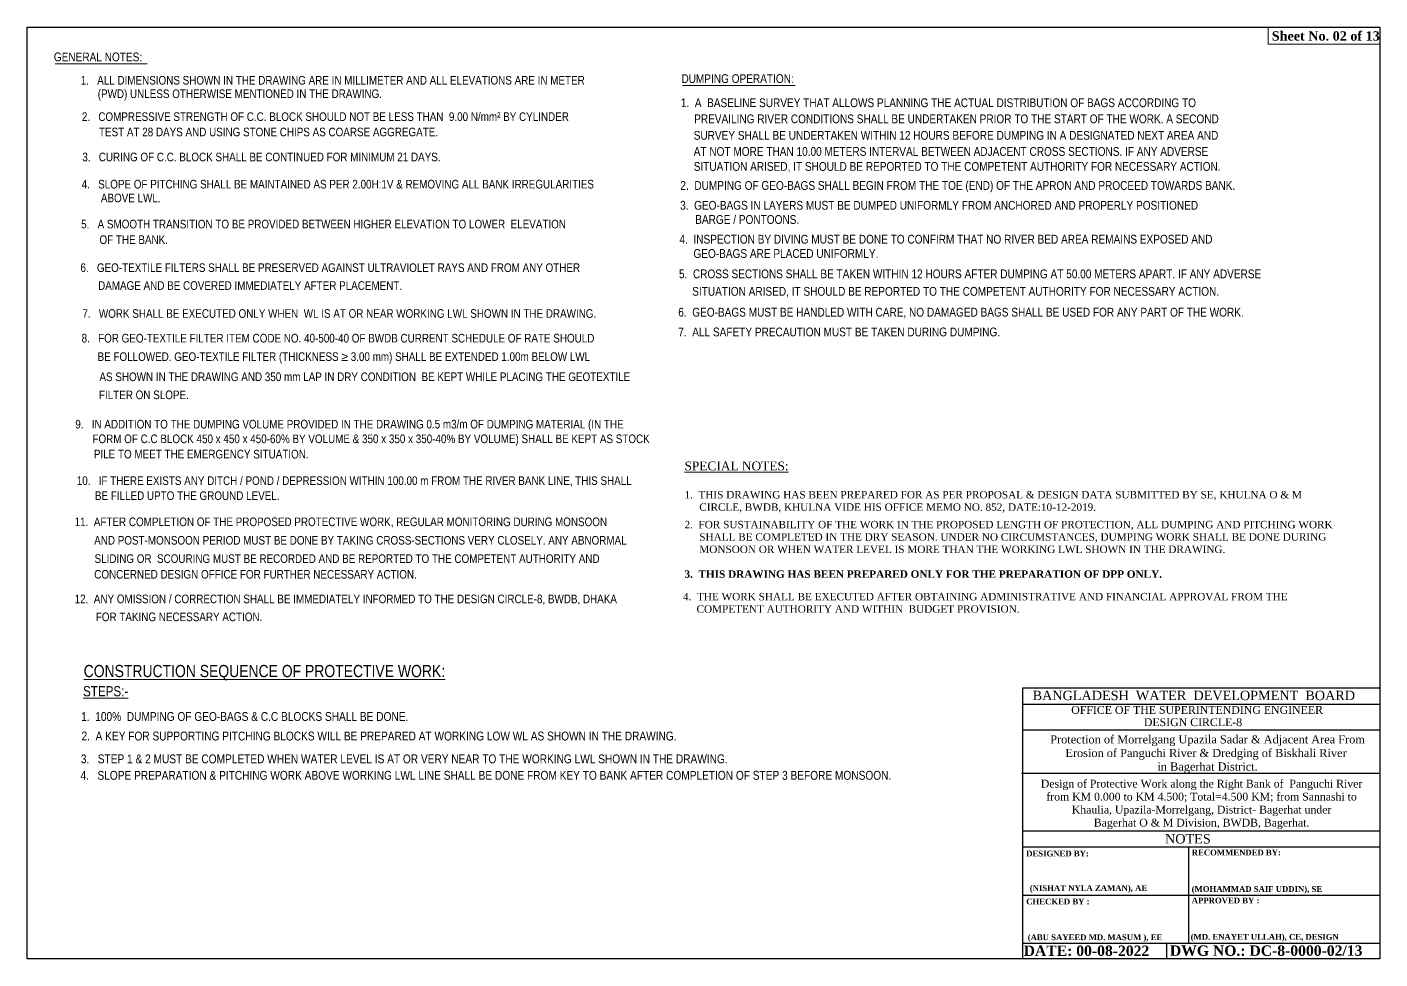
# Model space of a CAD drawing. Header units: metres. Extents: x -1354 to 3686, y -9962 to -7697.
# Drawn here: x -329.3 to -216.6, y -9265.6 to -9187.9 of the extents above; entities that cross this region are included whole.
import ezdxf
from ezdxf.enums import TextEntityAlignment as Align

# ---------------------------------------------------------------- set-up
doc = ezdxf.new("R2010")
doc.units = ezdxf.units.M
doc.layers.add('LINE', color=7, linetype='Continuous')
doc.layers.add('Other line', color=7, linetype='Continuous', lineweight=15)
doc.styles.add('Arial-250', font='arial.ttf')
doc.styles.add('Kazi_T_H', font='timesbd.ttf')
doc.styles.get("Standard").update_dxf_attribs({"font": 'times.ttf'})
doc.styles.add('style2', font='ARIALN.TTF', dxfattribs={"height": 0.65})

msp = doc.modelspace()

# ---------------------------------------------------------------- linework, layer by layer
at = {"layer": 'LINE', "color": 0, "linetype": 'ByBlock', "lineweight": -3, "ltscale": 0.5}
for p, q in [((-246.353766, -9242.98897), (-246.353766, -9265.560569)), ((-216.55141, -9242.98897), (-246.353766, -9242.98897)), ((-216.55141, -9244.351199), (-246.353766, -9244.351199)), ((-216.55141, -9246.487313), (-246.353766, -9246.487313)), ((-216.63619, -9250.108093), (-246.438546, -9250.108093)), ((-216.55141, -9254.909922), (-246.353766, -9254.909922)), ((-216.55141, -9256.25892), (-246.353766, -9256.25892)), ((-232.480342, -9264.257398), (-232.480342, -9256.25892)), ((-246.353766, -9260.258159), (-216.55141, -9260.258159)), ((-246.353766, -9264.257398), (-216.55141, -9264.257398)), ((-234.329391, -9265.560569), (-234.329391, -9264.257398))]:
    msp.add_line(p, q, dxfattribs=at)
msp.add_lwpolyline([(-329.339701, -9187.893695), (-216.55141, -9187.893695), (-216.55141, -9265.560569), (-329.339701, -9265.560569)], close=True, dxfattribs=at)
at = {"layer": 'LINE', "color": 7, "lineweight": 13, "ltscale": 0.5}
msp.add_lwpolyline([(-216.55141, -9187.893695), (-225.870426, -9187.893695), (-225.870426, -9189.32774), (-216.55141, -9189.32774)], close=True, dxfattribs=at)
at = {"layer": 'Other line', "color": 7, "ltscale": 5}
for p, q in [((-327.009136, -9190.949533), (-319.338461, -9190.949533)), ((-274.688907, -9192.756591), (-265.303707, -9192.756591))]:
    msp.add_line(p, q, dxfattribs=at)

# ---------------------------------------------------------------- texts
at = {"layer": 'LINE', "color": 0, "linetype": 'ByBlock', "lineweight": -3, "ltscale": 0.5}
for s, height, p in [('BANGLADESH  WATER  DEVELOPMENT  BOARD', 0.78321282, (-232.067672, -9243.990217)), ('OFFICE OF THE SUPERINTENDING ENGINEER', 0.65325, (-231.792324, -9245.132567)), ('DESIGN CIRCLE-8', 0.65325, (-232.136218, -9246.154279)), ('NOTES', 0.7839, (-232.561338, -9255.937839))]:
    msp.add_text(s, height=height, dxfattribs=at).set_placement(p, align=Align.CENTER)
at = {"layer": 'LINE', "color": 0, "linetype": 'ByBlock', "lineweight": -3, "ltscale": 0.5, "style": 'Kazi_T_H'}
for s, height, p in [('DESIGNED BY:', 0.4799087, (-246.039188, -9257.016535)), ('RECOMMENDED BY:', 0.4799087, (-232.240387, -9256.930792)), ('(NISHAT NYLA ZAMAN), AE', 0.4799087, (-245.745926, -9259.896355)), ('(MOHAMMAD SAIF UDDIN), SE ', 0.4799087, (-232.244689, -9259.972491)), ('CHECKED BY :', 0.4799087, (-246.039188, -9261.015775)), ('APPROVED BY :', 0.4799087, (-232.240387, -9260.930031)), ('(ABU SAYEED MD. MASUM ), EE', 0.4799087, (-245.912484, -9263.995758)), ('DWG NO.: DC-8-0000-02/13', 0.86383566, (-234.06215, -9265.300148)), ('DATE: 00-08-2022', 0.86383566, (-246.254637, -9265.308867))]:
    msp.add_text(s, height=height, dxfattribs=at).set_placement(p)
at = {"layer": 'LINE', "color": 7, "lineweight": 13, "ltscale": 0.5, "insert": (-225.567022, -9188.241934), "char_height": 0.78024, "width": 9.64548961, "attachment_point": 1}
msp.add_mtext('{\\fTimes New Roman|b1|i0|c0|p18;Sheet No. 02 of 13}', dxfattribs=at)
at = {"layer": 'LINE', "color": 0, "linetype": 'ByBlock', "lineweight": -3, "ltscale": 0.5}
for s, insert, char_height, width, attachment_point in [('{\\fTimes New Roman|b1|i0|c0|p18; }Protection of Morrelgang Upazila Sadar & Adjacent Area From \\PErosion of Panguchi River & Dredging of Biskhali River\\P in Bagerhat District.', (-231.051578, -9246.919079), 0.68, 33.8193675, 2), ('Design of Protective Work along the Right Bank of  Panguchi River \\Pfrom KM 0.000 to KM 4.500; Total=4.500 KM; from Sannashi to \\PKhaulia, Upazila-Morrelgang, District- Bagerhat under \\PBagerhat O & M Division, BWDB, Bagerhat.', (-231.421968, -9252.681141), 0.65, 32.966402, 5)]:
    msp.add_mtext(s, dxfattribs=dict(at, insert=insert, char_height=char_height, width=width, attachment_point=attachment_point))
at = {"layer": 'LINE', "color": 0, "linetype": 'ByBlock', "lineweight": -3, "ltscale": 0.5, "insert": (-226.156754, -9263.482115), "char_height": 0.4799087, "width": 14.30564605, "attachment_point": 2, "style": 'Kazi_T_H'}
msp.add_mtext('(MD. ENAYET ULLAH), CE, DESIGN', dxfattribs=at)
at = {"layer": 'Other line', "color": 7, "ltscale": 5, "style": 'style2'}
for s, height, p in [('GENERAL NOTES:', 0.73193968, (-327.105396, -9190.749127)), ('1.   ALL DIMENSIONS SHOWN IN THE DRAWING ARE IN MILLIMETER AND ALL ELEVATIONS ARE IN METER ', 0.71758792, (-324.863374, -9192.686702)), ('DUMPING OPERATION:', 0.73193968, (-274.785167, -9192.556185)), ('   (PWD) UNLESS OTHERWISE MENTIONED IN THE DRAWING.', 0.71758792, (-324.132485, -9193.810544)), ('            1.  A  BASELINE SURVEY THAT ALLOWS PLANNING THE ACTUAL DISTRIBUTION OF BAGS ACCORDING TO ', 0.731939681, (-277.634357, -9194.567028)), ('            2.   COMPRESSIVE STRENGTH OF C.C. BLOCK SHOULD NOT BE LESS THAN  9.00 N/mm² BY CYLINDER ', 0.71758792, (-327.511372, -9195.71875)), ('                  PREVAILING RIVER CONDITIONS SHALL BE UNDERTAKEN PRIOR TO THE START OF THE WORK. A SECOND ', 0.731939681, (-277.921325, -9195.910021)), ('TEST AT 28 DAYS AND USING STONE CHIPS AS COARSE AGGREGATE.', 0.71758792, (-323.343773, -9196.997436)), ('                   SURVEY SHALL BE UNDERTAKEN WITHIN 12 HOURS BEFORE DUMPING IN A DESIGNATED NEXT AREA AND ', 0.731939681, (-278.191376, -9197.284931)), ('                   AT NOT MORE THAN 10.00 METERS INTERVAL BETWEEN ADJACENT CROSS SECTIONS. IF ANY ADVERSE', 0.731939681, (-278.191376, -9198.626756)), ('            3.   CURING OF C.C. BLOCK SHALL BE CONTINUED FOR MINIMUM 21 DAYS.', 0.71758792, (-327.473642, -9199.079537)), ('                   SITUATION ARISED, IT SHOULD BE REPORTED TO THE COMPETENT AUTHORITY FOR NECESSARY ACTION. ', 0.731939681, (-278.191376, -9199.875253)), ('4.   SLOPE OF PITCHING SHALL BE MAINTAINED AS PER 2.00H:1V & REMOVING ALL BANK IRREGULARITIES ', 0.71758792, (-324.78509, -9201.346965)), (' 2.  DUMPING OF GEO-BAGS SHALL BEGIN FROM THE TOE (END) OF THE APRON AND PROCEED TOWARDS BANK.', 0.73193968, (-275.104213, -9201.460159)), ('ABOVE LWL.', 0.7175879, (-323.184957, -9202.491144)), (' 3.  GEO-BAGS IN LAYERS MUST BE DUMPED UNIFORMLY FROM ANCHORED AND PROPERLY POSITIONED ', 0.73193968, (-275.126329, -9203.116313)), ('5.   A SMOOTH TRANSITION TO BE PROVIDED BETWEEN HIGHER ELEVATION TO LOWER  ELEVATION  ', 0.71758792, (-324.83051, -9204.673218)), ('       BARGE / PONTOONS.', 0.73193968, (-275.267092, -9204.298107)), ('OF THE BANK.', 0.71758792, (-323.300708, -9205.973186)), (' 4.  INSPECTION BY DIVING MUST BE DONE TO CONFIRM THAT NO RIVER BED AREA REMAINS EXPOSED AND ', 0.73193968, (-275.184005, -9205.942005)), ('      GEO-BAGS ARE PLACED UNIFORMLY.', 0.73193968, (-275.184005, -9207.133195)), ('6.   GEO-TEXTILE FILTERS SHALL BE PRESERVED AGAINST ULTRAVIOLET RAYS AND FROM ANY OTHER', 0.71758792, (-324.887773, -9208.305028)), ('DAMAGE AND BE COVERED IMMEDIATELY AFTER PLACEMENT.', 0.71758792, (-323.416273, -9209.794679)), ('            5.  CROSS SECTIONS SHALL BE TAKEN WITHIN 12 HOURS AFTER DUMPING AT 50.00 METERS APART. IF ANY ADVERSE', 0.731939681, (-277.78664, -9208.830414)), ('                 SITUATION ARISED, IT SHOULD BE REPORTED TO THE COMPETENT AUTHORITY FOR NECESSARY ACTION. ', 0.731939681, (-277.847618, -9210.286296)), ('         7.   WORK SHALL BE EXECUTED ONLY WHEN  WL IS AT OR NEAR WORKING LWL SHOWN IN THE DRAWING.', 0.71758792, (-326.782015, -9212.12693)), ('            6.  GEO-BAGS MUST BE HANDLED WITH CARE, NO DAMAGED BAGS SHALL BE USED FOR ANY PART OF THE WORK.', 0.731939681, (-277.845292, -9212.025518)), ('          8.   FOR GEO-TEXTILE FILTER ITEM CODE NO. 40-500-40 OF BWDB CURRENT SCHEDULE OF RATE SHOULD  ', 0.717587922, (-327.075826, -9214.182024)), ('                  BE FOLLOWED. GEO-TEXTILE FILTER (THICKNESS ≥ 3.00 mm) SHALL BE EXTENDED 1.00m BELOW LWL ', 0.717587922, (-327.575113, -9215.721248)), ('                   AS SHOWN IN THE DRAWING AND 350 mm LAP IN DRY CONDITION  BE KEPT WHILE PLACING THE GEOTEXTILE  ', 0.717587922, (-327.648586, -9217.399578)), ('  FILTER ON SLOPE.', 0.71758792, (-323.801475, -9218.905919)), ('            9.   IN ADDITION TO THE DUMPING VOLUME PROVIDED IN THE DRAWING 0.5 m3/m OF DUMPING MATERIAL (IN THE  ', 0.717587922, (-328.059398, -9221.348899)), ('                  FORM OF C.C BLOCK 450 x 450 x 450-60%%% BY VOLUME & 350 x 350 x 350-40%%% BY VOLUME) SHALL BE KEPT AS STOCK', 0.717587922, (-328.002867, -9222.569055)), ('PILE TO MEET THE EMERGENCY SITUATION.', 0.71758792, (-323.770427, -9223.845236)), ('            10.   IF THERE EXISTS ANY DITCH / POND / DEPRESSION WITHIN 100.00 m FROM THE RIVER BANK LINE, THIS SHALL ', 0.717587922, (-327.938835, -9226.057981)), ('                   BE FILLED UPTO THE GROUND LEVEL.', 0.71758792, (-328.025666, -9227.307306)), (' 11.  AFTER COMPLETION OF THE PROPOSED PROTECTIVE WORK, REGULAR MONITORING DURING MONSOON ', 0.71758792, (-325.601838, -9229.487281)), ('              AND POST-MONSOON PERIOD MUST BE DONE BY TAKING CROSS-SECTIONS VERY CLOSELY. ANY ABNORMAL', 0.717587922, (-326.943167, -9231.029209)), ('                SLIDING OR  SCOURING MUST BE RECORDED AND BE REPORTED TO THE COMPETENT AUTHORITY AND ', 0.717587922, (-327.368653, -9232.556148)), ('CONCERNED DESIGN OFFICE FOR FURTHER NECESSARY ACTION.', 0.71758792, (-323.739612, -9233.862707)), ('        12.  ANY OMISSION / CORRECTION SHALL BE IMMEDIATELY INFORMED TO THE DESIGN CIRCLE-8, BWDB, DHAKA', 0.717587922, (-327.203352, -9235.913407)), (' FOR TAKING NECESSARY ACTION.  ', 0.71758792, (-323.83747, -9237.408931)), ('%%UCONSTRUCTION SEQUENCE OF PROTECTIVE WORK:', 1.01396899, (-324.619078, -9242.071554)), ('%%USTEPS:-', 0.8450332, (-324.669182, -9243.669929)), ('1.  100%%%  DUMPING OF GEO-BAGS & C.C BLOCKS SHALL BE DONE. ', 0.73742923, (-324.829126, -9245.723286)), ('2.  A KEY FOR SUPPORTING PITCHING BLOCKS WILL BE PREPARED AT WORKING LOW WL AS SHOWN IN THE DRAWING.', 0.73742923, (-324.801031, -9247.351239)), ('        4.   SLOPE PREPARATION & PITCHING WORK ABOVE WORKING LWL LINE SHALL BE DONE FROM KEY TO BANK AFTER COMPLETION OF STEP 3 BEFORE MONSOON.', 0.737429228, (-326.757758, -9250.626844))]:
    msp.add_text(s, height=height, dxfattribs=at).set_placement(p)
at = {"layer": 'Other line', "color": 7, "lineweight": 40, "ltscale": 5, "style": 'style2'}
msp.add_text('            7.  ALL SAFETY PRECAUTION MUST BE TAKEN DURING DUMPING.', height=0.73193968, dxfattribs=at).set_placement((-277.845292, -9213.671779))
at = {"layer": 'Other line', "color": 7, "ltscale": 5, "char_height": 0.618919583, "width": 54.21689651, "attachment_point": 1, "style": 'Arial-250'}
for s, insert in [('\\pt1.238;{\\fTimes New Roman|b0|i0|c0|p18;\\H1.19x;\\LSPECIAL NOTES:\\l\\P\\P\\pi-1.238,l1.238;\\H0.8403x;1.  THIS DRAWING HAS BEEN PREPARED FOR AS PER PROPOSAL & DESIGN DATA SUBMITTED BY SE, KHULNA O & M CIRCLE, BWDB, KHULNA VIDE HIS OFFICE MEMO NO. 852, DATE:10-12-2019.  \\P\\H0.4118x;\\P\\H2.429x;2.  \\H0.9998x;FOR SUSTAINABILITY OF THE WORK IN THE PROPOSED LENGTH OF PROTECTION, ALL DUMPING AND PITCHING WORK SHALL BE COMPLETED IN THE DRY SEASON. UNDER NO CIRCUMSTANCES, DUMPING WORK SHALL BE DONE DURING MONSOON OR WHEN WATER LEVEL IS MORE THAN THE WORKING LWL SHOWN IN THE DRAWING.\\P\\P\\pi-700.6,l700.6,t350.1,700.6;\\fTimes New Roman|b1|i0|c0|p18;3.  THIS DRAWING HAS BEEN PREPARED ONLY FOR THE PREPARATION OF DPP ONLY.\\fTimes New Roman|b0|i0|c0|p18;\\P\\pi-1.238,l1.238,t1.238;\\H0.6058x;\\P\\H0.7618x; }', (-274.53272, -9224.104483)), ('\\pi-1.599,l1.599,t1.599;{\\fTimes New Roman|b0|i0|c0|p18;  4.  THE WORK SHALL BE EXECUTED AFTER OBTAINING ADMINISTRATIVE AND FINANCIAL APPROVAL FROM THE COMPETENT AUTHORITY AND WITHIN  BUDGET PROVISION.\\fTimes New Roman|b1|i0|c0|p18;\\C256; }', (-275.124583, -9235.052658))]:
    msp.add_mtext(s, dxfattribs=dict(at, insert=insert))
at = {"layer": 'Other line', "color": 7, "ltscale": 5, "insert": (-325.323488, -9248.51861), "char_height": 0.737429228, "attachment_point": 1, "style": 'style2'}
msp.add_mtext('  3.   STEP 1 & 2 MUST BE COMPLETED WHEN WATER LEVEL IS AT OR VERY NEAR TO THE WORKING LWL SHOWN IN THE DRAWING.', dxfattribs=at)

doc.saveas('drawing.dxf')
